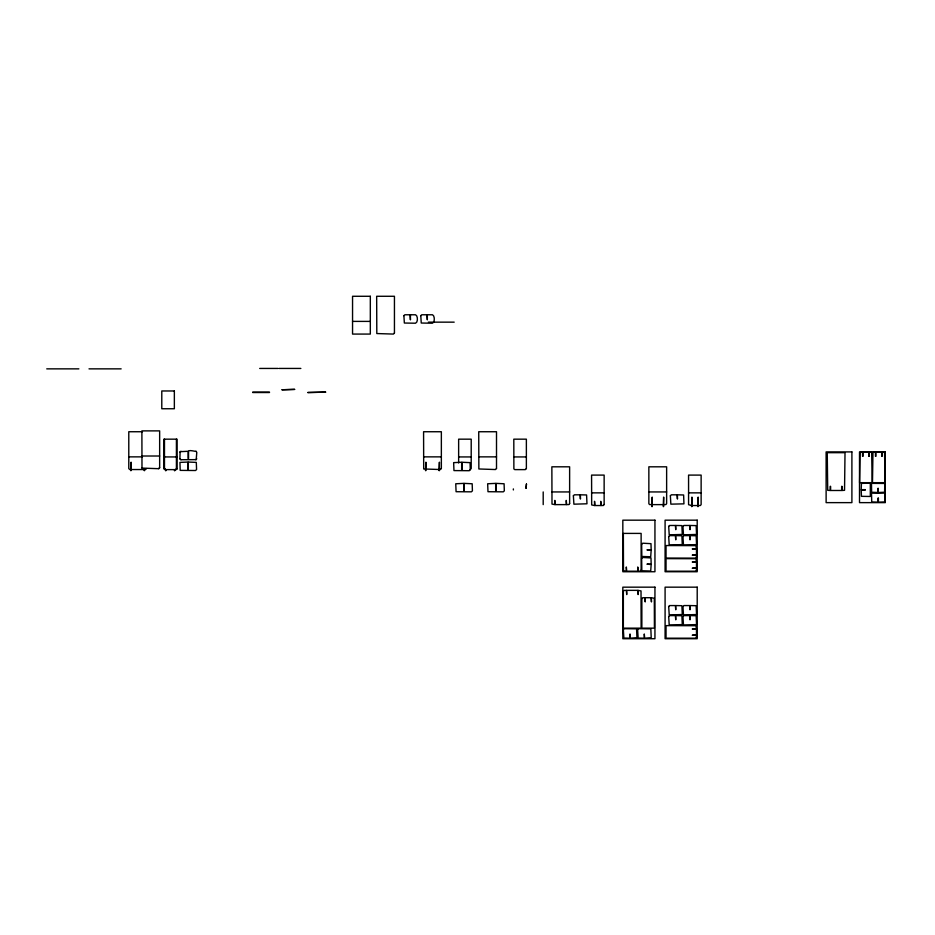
<?xml version="1.0" encoding="UTF-8"?>
<svg xmlns="http://www.w3.org/2000/svg" width="935" height="935" viewBox="0 0 935 935"><rect width="100%" height="100%" fill="white"/><g stroke="black" fill="none" stroke-linecap="round" stroke-linejoin="round"><path stroke-width="1.4" d="M159.651 467.722L159.651 430.883L141.886 430.883L141.991 468.096L158.599 468.692L159.651 467.722L158.693 468.692M177.042 468.564L177.042 439.169L163.847 439.169L163.917 468.949L164.805 469.615L175.99 469.615L176.995 468.879L175.99 469.615M196.794 452.341L196.198 459.634L180.864 459.728L179.894 458.758L180.116 451.675L188.145 451.278L188.145 458.571M146.55 468.575L145.498 469.545L129.743 469.534L128.785 468.575L128.785 431.736L142.447 431.736M196.782 458.769L195.824 459.728M179.894 452.236L180.946 451.278M175.348 469.615L176.411 468.564L176.411 439.169M470.153 469.615L471.205 468.564L471.205 439.169L458.641 439.169L458.641 462.965M352.553 321.395L370.318 321.395M428.405 322.154L454.188 322.154M259.696 368.437L278.116 368.437M279.121 368.437L300.848 368.437M46.75 368.858L78.867 368.858M89.012 368.858L121.141 368.858M252.672 392.139L269.49 392.139M252.672 392.525L269.49 392.525M195.824 451.289C199.061 452.411 188.344 449.303 188.543 451.278L188.543 458.571M141.886 456.011L159.651 456.011M128.785 456.864L142.447 456.864M164.478 456.934L177.042 456.934M423.578 456.864L441.355 456.864M458.641 456.934L471.205 456.934M478.732 456.864L496.508 456.864M513.806 456.934L526.37 456.934M865.319 489.648L861.205 489.648L861.439 483.372L870.321 483.22L870.321 496.473L861.439 496.321L861.205 490.045L865.319 490.045M463.877 490.781L464.169 483.383L472.187 483.769L472.409 490.875L471.357 491.833L456.081 491.716L455.754 483.769L463.772 483.383L463.772 490.676M551.86 491.939L569.625 491.939M648.855 491.939L666.632 491.939M591.575 492.862L604.139 492.862M688.569 492.862L701.133 492.862M651.824 504.619L649.521 504.549L648.855 503.661L648.855 466.81L666.632 466.81L666.632 503.568L665.954 504.549L663.651 504.619M652.221 504.619L663.254 504.619M691.538 505.543L688.581 504.678L688.569 475.097L701.133 475.097L701.133 504.584L700.362 505.508L698.164 505.543M691.935 505.543L697.767 505.543M180.946 459.728L179.894 458.769M142.845 468.692L141.886 467.722M164.478 468.564L165.542 469.615L164.478 468.564L164.478 439.169M882.079 456.338L882.079 452.213L884.568 452.388L885.048 482.67L872.484 482.67L872.963 452.388L875.464 452.213L875.464 456.338M881.682 456.338L881.682 452.213L875.861 452.213L875.861 456.338M878.304 488.362L878.304 492.488L884.58 492.254L884.802 483.453L871.478 483.372L871.63 492.254L877.907 492.488L877.907 488.362M878.409 498.086L878.409 502.212L884.685 501.978L884.849 493.096L871.513 493.177L871.736 501.978L878.012 502.212L878.012 498.086M869.188 456.338L869.188 452.213L871.677 452.388L872.156 482.67L859.592 482.67L860.071 452.388L862.573 452.213L862.573 456.338M868.79 456.338L868.79 452.213L862.97 452.213L862.97 456.338M842.049 486.375L842.049 490.489L844.539 490.314L845.018 452.68L827.241 452.68L827.72 490.314L830.21 490.489L830.21 486.375M841.652 486.375L841.652 490.489L830.607 490.489L830.607 486.375M698.164 506.56L698.164 497.093L697.779 506.56M691.935 506.56L691.935 497.093L691.561 506.56M663.651 506.56L663.651 497.093L663.266 506.56M652.221 506.56L652.221 497.093L651.847 506.56M543.2 491.939L543.2 504.619M513.362 488.9L513.362 489.952M496.076 490.676L496.076 483.383L504.094 483.769L504.327 490.875L503.275 491.833L487.988 491.716L487.661 483.769L495.679 483.383L495.679 490.676M462.054 469.545L462.054 462.252L470.071 462.638L470.282 469.837L469.253 470.702L453.966 470.585L453.639 462.638L461.656 462.252L461.656 469.545M439.415 470.597L439.415 462.182L439.041 470.597M427.33 314.768L427.33 319.84L426.933 314.768M425.892 470.597L425.892 462.182L425.518 470.597M410.43 314.768L410.43 319.84L410.033 314.768M188.321 469.347L188.321 462.054L196.303 462.393L196.572 469.534L195.52 470.515L180.198 470.375L179.952 462.393L187.923 462.054L187.923 469.347M174.845 469.65L174.845 470.656M174.459 469.65L174.459 470.656M165.986 469.65L165.986 470.656M165.6 469.65L165.6 470.656M144.621 470.597L144.235 469.475L144.235 470.597M131.099 470.597L131.099 462.182L130.713 470.597M394.441 333.024L393.46 334.075L376.805 333.55L376.665 296.278L394.441 296.278L394.441 333.024M403.897 315.738L404.352 323.031L415.514 323.218C418.144 322.481 417.933 315.422 415.514 314.768L404.867 314.768L403.908 315.668M420.797 315.738L421.253 323.031L432.414 323.218C435.02 322.481 434.845 315.598 432.496 314.768L421.778 314.768L420.808 315.668M569.625 503.568L568.959 504.549L566.657 504.619L566.259 500.389L566.259 504.619L555.226 504.619L554.829 500.389L554.829 504.619L552.001 504.094L551.86 466.81L569.625 466.81L569.625 503.568M573.377 495.795L573.903 504.187L586.97 503.79L586.584 494.954L580.436 494.814L580.436 499.045L580.039 494.814L574.347 494.814L573.377 495.795M604.139 504.491L603.391 505.496L601.158 505.543L600.761 501.324L600.761 505.543L594.941 505.543L594.543 501.324L594.543 505.543L591.68 504.947L591.575 475.097L604.139 475.097L604.139 504.491M623.353 591.329L623.353 628.156L641.129 628.156L641.024 590.955L638.149 590.359L638.149 594.578L637.752 590.359L626.719 590.359L626.719 594.578L626.321 590.359L624.019 590.429L623.353 591.329M623.353 629.664L623.879 638.056L630.026 638.196L630.026 633.977L630.424 638.196L636.945 637.67L636.56 628.834L624.335 628.694L623.353 629.664M637.623 629.664L638.149 638.056L644.285 638.196L644.285 633.977L644.683 638.196L651.216 637.67L650.83 628.834L638.593 628.694L637.623 629.664M641.655 544.182L641.842 556.477L650.702 556.757L651.169 550.271L646.938 549.874L651.169 549.874L650.982 543.667L642.707 543.212L641.655 544.182M641.129 570.151L640.381 571.156L638.149 571.203L637.752 566.984L637.752 571.203L626.719 571.203L626.321 566.984L626.321 571.203L623.493 570.677L623.353 533.406L641.129 533.406L641.129 570.151M641.655 558.452L641.842 570.747L650.702 571.028L651.169 564.541L646.938 564.144L651.169 564.144L650.982 557.938L642.707 557.47L641.655 558.452M641.854 598.68L641.854 628.156L654.418 628.156L654.313 598.307L651.45 597.71L651.45 601.93L651.052 597.71L645.22 597.71L645.22 601.93L644.823 597.71L642.602 597.757L641.854 598.68M668.689 526.44L669.215 534.832L682.281 534.446L681.896 525.61L675.748 525.47L675.748 529.689L675.351 525.47L669.577 525.482L668.689 526.37M668.689 536.585L669.215 544.976L682.281 544.591L681.896 535.755L675.748 535.615L675.748 539.834L675.351 535.615L669.577 535.626L668.689 536.585M668.689 606.534L669.215 614.926L682.281 614.54L681.896 605.705L675.748 605.564L675.748 609.784L675.351 605.564L669.577 605.576L668.689 606.534M668.689 616.574L669.215 624.966L682.281 624.58L681.896 615.733L675.748 615.592L675.748 619.823L675.351 615.592L669.577 615.604L668.689 616.492M682.947 526.44L683.473 534.832L696.54 534.446L696.154 525.61L690.018 525.47L690.018 529.689L689.621 525.47L683.929 525.47L682.959 526.37M682.947 536.585L683.473 544.976L696.54 544.591L696.154 535.755L690.018 535.615L690.018 539.834L689.621 535.615L683.929 535.615L682.947 536.585M682.947 606.534L683.473 614.926L696.54 614.54L696.154 605.705L690.018 605.564L690.018 609.784L689.621 605.564L683.929 605.564L682.947 606.534M682.947 616.574L683.473 624.966L696.54 624.58L696.154 615.733L690.018 615.592L690.018 619.823L689.621 615.592L683.929 615.604L682.959 616.492M696.481 557.061L695.43 558.113L666.036 558.113L666.036 545.549L695.815 545.631L696.481 548.529L692.251 548.927L696.481 548.927L696.481 554.747L692.251 555.145L696.481 555.145L696.481 557.061M696.481 570.151L695.43 571.203L666.036 571.203L666.036 558.639L695.815 558.721L696.481 561.619L692.251 562.017L696.481 562.017L696.481 567.837L692.251 568.235L696.481 568.235L696.481 570.151M696.481 637.144L695.43 638.196L666.036 638.196L666.036 625.632L695.815 625.702L696.481 628.601L692.251 628.998L696.481 628.998L696.481 634.83L692.251 635.227L696.481 635.227L696.481 637.144M441.355 468.482L440.397 469.534L423.695 468.973L423.578 431.736L441.355 431.736L441.355 468.482M496.508 468.482L495.457 469.545L478.86 468.973L478.732 431.736L496.508 431.736L496.508 468.482M526.37 468.564L525.306 469.615L514.764 469.615L513.876 468.949L513.806 439.169L526.37 439.169L526.37 468.564M670.372 495.772L670.851 504.152L683.941 503.848L683.625 494.989L677.443 494.814L677.443 499.045L677.045 494.814L671.33 494.814L670.372 495.772M370.318 296.278L352.553 296.278L352.553 334.075L370.318 334.075L370.318 296.278M294.618 389.392L282.054 389.766L294.618 389.392M174.354 390.97L161.79 390.97L161.79 408.747L174.354 408.747L174.354 390.97M325.602 392.139L307.837 392.525L325.602 392.139M851.902 451.909L826.119 451.909L826.119 502.633L851.902 502.633L851.902 451.909M885.293 451.909L859.51 451.909L859.51 502.633L885.293 502.633L885.293 451.909M526.452 484.038L526.054 488.257L526.452 484.038M654.944 520.176L622.827 520.176L622.827 571.741L654.944 571.741L654.944 520.176M697.206 520.176L665.089 520.176L665.089 571.741L697.206 571.741L697.206 520.176M654.944 587.168L622.827 587.168L622.827 638.722L654.944 638.722L654.944 587.168M697.206 587.168L665.089 587.168L665.089 638.722L697.206 638.722L697.206 587.168"/></g></svg>
